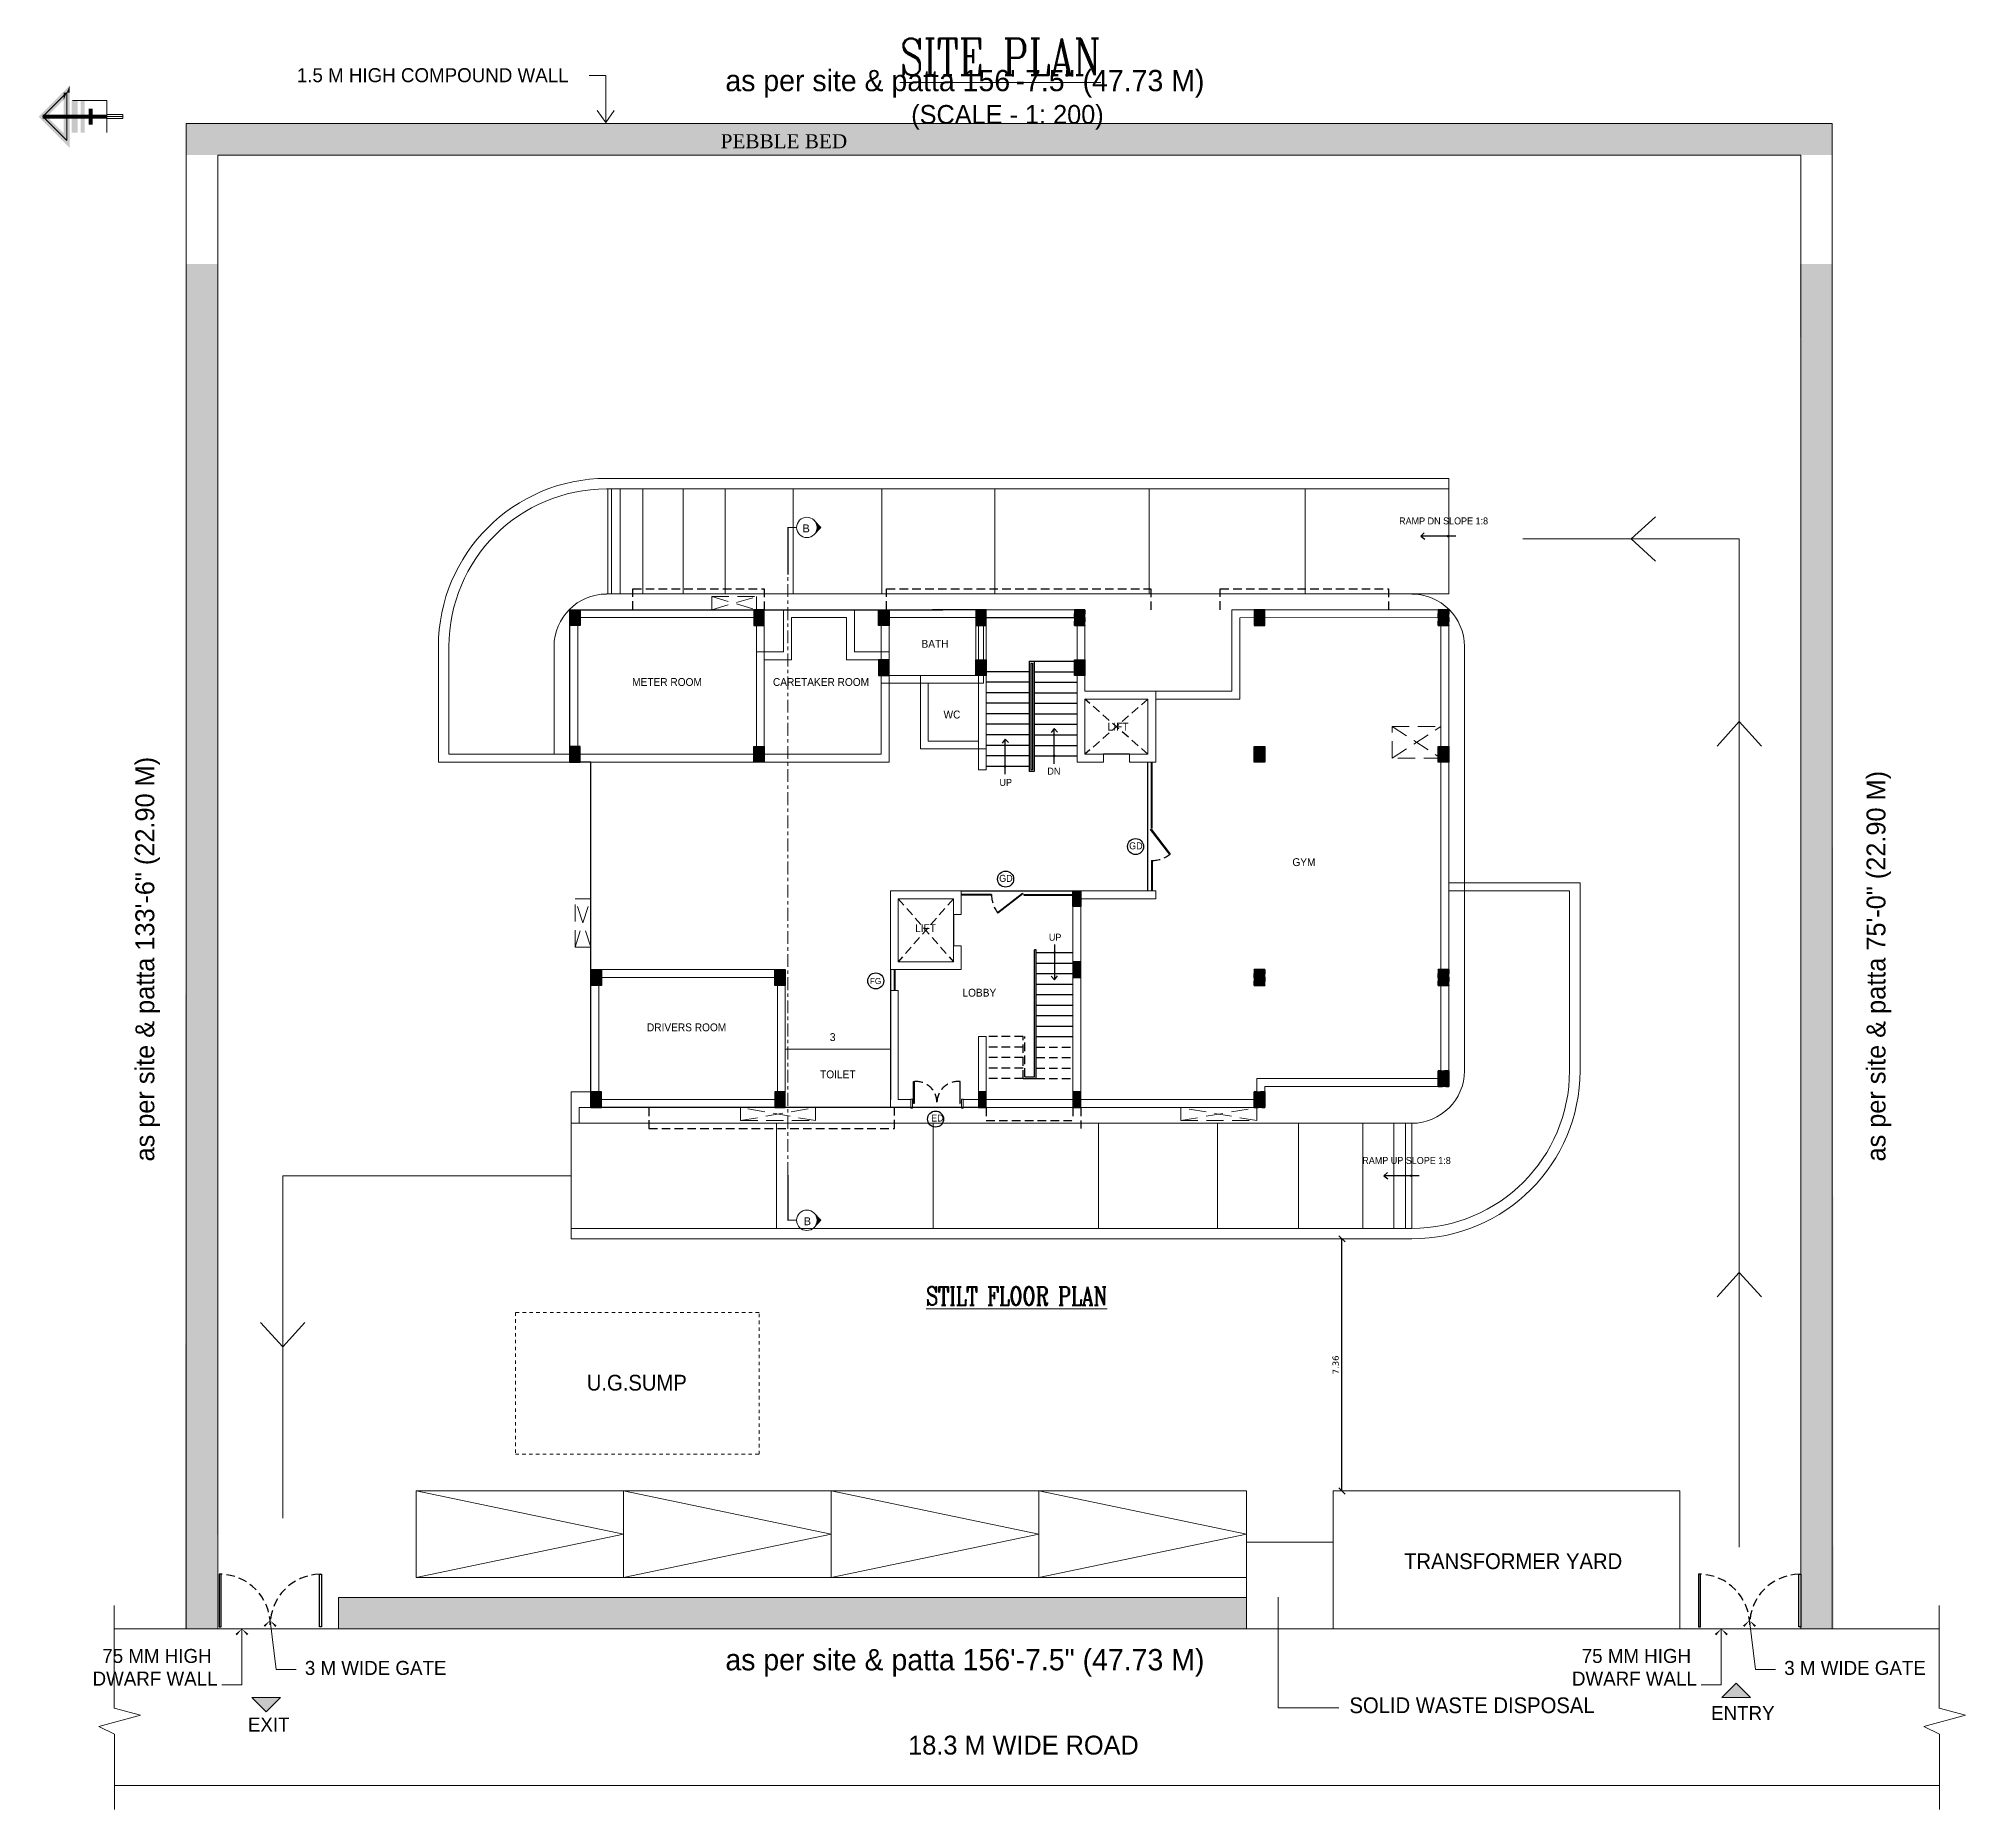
# Model space of a CAD drawing. Header units: metres. Extents: x 927 to 1109, y 805 to 891.
# Drawn here: x 965.1 to 1021.4, y 805.4 to 857.1 of the extents above; entities that cross this region are included whole.
import ezdxf
from ezdxf.enums import TextEntityAlignment as Align

# ---------------------------------------------------------------- set-up
doc = ezdxf.new("R2010")
doc.units = ezdxf.units.M
doc.header["$MEASUREMENT"] = 0
doc.header["$PDMODE"] = 2
doc.header["$PDSIZE"] = 50
for name, pattern in [('CENTER', [2, 1.25, -0.25, 0.25, -0.25]), ('HIDDEN', [0.375, 0.25, -0.125]), ('HIDDEN2', [0.1875, 0.125, -0.0625])]:
    doc.linetypes.add(name, pattern=pattern)
doc.layers.get('0').update_dxf_attribs({"lineweight": 0})
doc.layers.get('Defpoints').update_dxf_attribs({"lineweight": 0})
for name, color, linetype in [('A-ANNO-STEXT', 7, 'Continuous'), ('ABOVE', 250, 'HIDDEN'), ('col hat', 254, 'Continuous'), ('COLUMN', 2, 'Continuous'), ('DOOR TEXT', 205, 'Continuous'), ('Driveway', 8, 'Continuous'), ('FURN', 251, 'Continuous'), ('GATE', 56, 'Continuous'), ('RAILING', 251, 'Continuous'), ('ROOM TEXT SCH', 7, 'Continuous'), ('STEPS', 250, 'Continuous'), ('stilt column', 7, 'HIDDEN2'), ('TEXT (RM SIZE)', 7, 'Continuous'), ('WAL', 1, 'Continuous'), ('wall1', 125, 'Continuous'), ('WIN TEXT', 7, 'Continuous'), ('window', 252, 'Continuous')]:
    doc.layers.add(name, color=color, linetype=linetype)
for name, color, linetype, lineweight in [('DIM', 3, 'Continuous', 0), ('DOOR', 8, 'Continuous', 0), ('ED', 30, 'Continuous', 0), ('SECLINE', 2, 'CENTER', 0), ('TEXT', 7, 'Continuous', 0), ('TEXT1', 7, 'Continuous', 0), ('TITLE', 222, 'Continuous', 0), ('wall', 7, 'Continuous', 0), ('wi', 5, 'Continuous', 5)]:
    doc.layers.add(name, color=color, linetype=linetype, lineweight=lineweight)
doc.styles.add('GPL$0$ROMANC', font='romanc', dxfattribs={"width": 0.75})
doc.styles.add('GRIDTEXT', font='arial.ttf', dxfattribs={"height": 6})
doc.styles.add('J', font='swissel.ttf', dxfattribs={"height": 3.75})
doc.styles.add('J2', font='swissel.ttf', dxfattribs={"height": 4.75})
doc.styles.add('RM', font='dutcheb.ttf', dxfattribs={"width": 0.7})
doc.styles.add('S2', font='GOTHIC.TTF')
doc.styles.get("Standard").update_dxf_attribs({"font": 'verdana.ttf', "height": 0.18})
doc.styles.add('USA TEXT', font='GOTHIC.TTF', dxfattribs={"width": 0.8})
doc.dimstyles.get("Standard").update_dxf_attribs({"dimscale": 0, "dimtxt": 0.18, "dimasz": 0.18, "dimexe": 0.18, "dimexo": 0.0625, "dimgap": 0.09, "dimtad": 1, "dimtoh": 1, "dimzin": 0, "dimdsep": 46, "dimtxsty": 'Standard', "dimblk": 'OBLIQUE', "dimcen": 0.09, "dimse1": 1, "dimse2": 1, "dimadec": 0, "dimazin": 0, "dimtfac": 1, "dimtofl": 0, "dimtmove": 0, "dimatfit": 3, "dimldrblk": 'OBLIQUE', "dimfxl": 1, "dimtolj": 1, "dimtzin": 0, "dimarcsym": 0})
pattern_1 = [(270, (2083.127, 510.60206), (0.165988202, 0), [0.095833333, -0.191666667]), (30, (2083.127, 510.60206), (-0.082994101, 0.14375), [0.095833333, -0.191666667]), (330, (2083.127, 510.50622), (0.082994101, 0.14375), [0.095833333, -0.191666667])]

# ---------------------------------------------------------------- blocks, each defined once
blk = doc.blocks.new('ARROW2')
at = {"layer": 'FURN'}
for points in [[(0, 0, 0, 1.41, 0), (-4, 4, 1.41, 1.41, 0)], [(0, 0, 0, 1.41, 0), (4, 4, 1.41, 1.41, 0)]]:
    blk.add_lwpolyline(points, format="xyseb", dxfattribs=at)
blk = doc.blocks.new('st.col')
at = {"layer": 'col hat'}
blk.add_hatch(color=256, dxfattribs=at).paths.add_polyline_path([(-4.5, 4.5), (7.5, 4.5), (7.5, -13.5), (-4.5, -13.5)])
at = {"layer": 'COLUMN', "linetype": 'ByBlock'}
blk.add_lwpolyline([(-4.5, 4.5), (7.5, 4.5), (7.5, -13.5), (-4.5, -13.5)], close=True, dxfattribs=at)
at = {"layer": 'Defpoints', "color": 1}
for p, q in [((7.5, 0), (-4.5, 0)), ((0, 4.5), (0, -13.5))]:
    blk.add_line(p, q, dxfattribs=at)
blk = doc.blocks.new('A$C2E3D07F4')
at = {"layer": 'col hat'}
h = blk.add_hatch(color=256, dxfattribs=at)
h.paths.add_polyline_path([(-4.5, 0), (-9, 0), (-9, -4.5), (-4.5, -4.5)])
h.paths.add_polyline_path([(-4.5, -4.5), (0, -4.5), (0, 0), (-4.5, 0)])
h.paths.add_polyline_path([(-4.5, -18), (0, -18), (0, -4.5), (-4.5, -4.5)])
h.paths.add_polyline_path([(-4.5, -4.5), (-9, -4.5), (-9, -18), (-4.5, -18)])
at = {"layer": 'COLUMN', "linetype": 'ByBlock'}
blk.add_lwpolyline([(0, 0), (-9, 0), (-9, -18), (0, -18)], close=True, dxfattribs=at)
at = {"layer": 'Defpoints', "color": 1}
for p, q in [((-4.5, 0), (-4.5, -18)), ((-9, -4.5), (0, -4.5))]:
    blk.add_line(p, q, dxfattribs=at)
blk = doc.blocks.new('_Oblique')
at = {"color": 0, "linetype": 'ByBlock', "lineweight": -2}
blk.add_line((-0.5, -0.5), (0.5, 0.5), dxfattribs=at)
blk = doc.blocks.new('*D325')
at = {"color": 0, "lineweight": -2, "transparency": 16777216}
blk.add_line((1003.168, 814.703), (1003.168, 822.063), dxfattribs=at)
at = {"layer": 'Defpoints', "color": 0, "transparency": 16777216}
for p in [(1002.908, 822.063), (1003.168, 822.063), (1002.908, 814.703)]:
    blk.add_point(p, dxfattribs=at)
at = {"color": 0, "lineweight": -2, "transparency": 16777216, "xscale": 0.18, "yscale": 0.18, "zscale": 0.18}
for p, rotation in [((1003.168, 822.063), 90), ((1003.168, 814.703), 270)]:
    blk.add_blockref('_Oblique', p, dxfattribs=dict(at, rotation=rotation))
at = {"color": 0, "transparency": 16777216, "insert": (1002.984, 818.383), "char_height": 0.18, "attachment_point": 5, "rotation": 90}
blk.add_mtext('\\A1;7.36', dxfattribs=at)

msp = doc.modelspace()

# ---------------------------------------------------------------- hatches: boundary and pattern name
at = {"layer": 'DIM'}
for points in [[(971.777, 808.256), (972.196, 808.676), (971.357, 808.676)], [(1014.668, 809.095), (1015.087, 808.676), (1014.248, 808.676)]]:
    msp.add_hatch(color=256, dxfattribs=at).paths.add_polyline_path(points)
at = {"layer": 'DOOR', "linetype": 'Continuous'}
h = msp.add_hatch(dxfattribs=at)
h.set_pattern_fill('HEX', color=256, scale=0.766667, style=0)
h.set_pattern_definition([(0, (1313.99314, 1945.30155), (0, 0.165988202), [0.095833333, -0.191666667]), (120, (1313.99314, 1945.30155), (-0.14375, -0.082994101), [0.095833333, -0.191666667]), (60, (1314.08898, 1945.30155), (-0.14375, 0.082994101), [0.095833333, -0.191666667])])
h.paths.add_polyline_path([(969.443, 853.698), (1017.475, 853.698), (1017.475, 854.618), (969.443, 854.618)])
h = msp.add_hatch(dxfattribs=at)
h.set_pattern_fill('HEX', color=256, scale=0.766667, angle=-90, style=0)
h.set_pattern_definition(pattern_1)
h.paths.add_polyline_path([(970.344, 810.678), (970.383, 850.513), (969.443, 850.513), (969.405, 810.678)])
h = msp.add_hatch(dxfattribs=at)
h.set_pattern_fill('HEX', color=256, scale=0.766667, angle=-90, style=0)
h.set_pattern_definition(pattern_1)
h.paths.add_polyline_path([(1016.574, 810.678), (1016.536, 850.513), (1017.475, 850.513), (1017.513, 810.678)])
h = msp.add_hatch(dxfattribs=at)
h.set_pattern_fill('HEX', color=256, scale=0.766667, style=0)
h.set_pattern_definition([(0, (1318.43981, 1902.28144), (0, 0.165988202), [0.095833333, -0.191666667]), (120, (1318.43981, 1902.28144), (-0.14375, -0.082994101), [0.095833333, -0.191666667]), (60, (1318.53564, 1902.28144), (-0.14375, 0.082994101), [0.095833333, -0.191666667])])
h.paths.add_polyline_path([(973.89, 810.678), (1000.378, 810.678), (1000.378, 811.598), (973.89, 811.598)])
at = {"layer": 'SECLINE'}
for points in [[(987.965, 842.828), (987.78, 842.633, 0.372105), (987.78, 843.023)], [(987.965, 822.604), (987.78, 822.799, -0.372105), (987.78, 822.409)]]:
    msp.add_hatch(color=41, dxfattribs=at).paths.add_polyline_path(points)

# ---------------------------------------------------------------- linework, layer by layer
for p, q in [((965.258, 854.819), (965.958, 855.519)), ((965.958, 855.519), (965.958, 854.12)), ((965.958, 854.12), (965.258, 854.819)), ((965.958, 854.819), (967.59, 854.819)), ((965.958, 854.12), (965.958, 854.819))]:
    msp.add_line(p, q)
at = {"color": 1}
for p, q in [((967.124, 855.286), (966.124, 855.286)), ((967.124, 855.286), (967.124, 854.353)), ((967.59, 854.878), (967.124, 854.878)), ((967.59, 854.761), (967.124, 854.761)), ((967.59, 854.878), (967.59, 854.761))]:
    msp.add_line(p, q, dxfattribs=at)
at = {"const_width": 0.117}
msp.add_lwpolyline([(967.124, 854.819), (965.259, 854.819)], dxfattribs=at)
for points in [[(976.152, 812.173), (976.152, 814.703), (982.208, 814.703), (982.208, 812.173)], [(982.208, 812.173), (982.208, 814.703), (988.265, 814.703), (988.265, 812.173)], [(988.265, 812.173), (988.265, 814.703), (994.322, 814.703), (994.322, 812.173)], [(994.322, 812.173), (994.322, 814.703), (1000.378, 814.703), (1000.378, 812.173)]]:
    msp.add_lwpolyline(points, close=True)
for points in [[(976.152, 812.173), (982.208, 813.438), (976.152, 814.703)], [(982.208, 812.173), (988.265, 813.438), (982.208, 814.703)], [(988.265, 812.173), (994.322, 813.438), (988.265, 814.703)], [(994.322, 812.173), (1000.378, 813.438), (994.322, 814.703)]]:
    msp.add_lwpolyline(points)
for points in [[(965.134, 854.819), (965.382, 854.819), (966.045, 855.73), (965.87, 855.308)], [(966.045, 855.73), (965.87, 855.308), (966.045, 855.519), (965.87, 855.519)], [(966.045, 855.519), (965.87, 855.519), (966.045, 853.909), (965.87, 854.331)], [(966.278, 855.286), (966.103, 855.286), (966.278, 854.353), (966.103, 854.353)], [(966.482, 855.286), (966.366, 855.286), (966.482, 854.353), (966.366, 854.353)], [(966.045, 853.909), (965.87, 854.331), (965.134, 854.819), (965.382, 854.819)], [(966.715, 855.052), (966.599, 855.052), (966.715, 854.586), (966.599, 854.586)], [(966.278, 854.353), (966.103, 854.353), (966.278, 854.353), (966.103, 854.353)], [(966.482, 854.353), (966.366, 854.353), (966.482, 854.353), (966.366, 854.353)], [(966.715, 854.586), (966.599, 854.586), (966.715, 854.586), (966.599, 854.586)]]:
    msp.add_trace(points)
at = {"color": 1}
msp.add_trace([(967.124, 854.353), (966.191, 854.353), (967.124, 854.353), (966.191, 854.353)], dxfattribs=at)
at = {"layer": 'ABOVE'}
for p, q in [((997.508, 837.818), (995.668, 836.208)), ((997.508, 836.208), (995.668, 837.818)), ((990.22, 831.991), (991.83, 830.151)), ((991.83, 831.991), (990.22, 830.151))]:
    msp.add_line(p, q, dxfattribs=at)
for points in [[(982.478, 840.426), (982.478, 841.04), (986.31, 841.04), (986.31, 840.426)], [(989.881, 840.426), (989.881, 841.04), (997.586, 841.04), (997.586, 840.426)], [(999.618, 840.426), (999.618, 841.04), (1004.525, 841.04), (1004.525, 840.426)], [(982.943, 825.898), (982.943, 825.285), (990.111, 825.285), (990.111, 825.898)]]:
    msp.add_lwpolyline(points, dxfattribs=at)
for centre, radius, start, end in [((997.622, 833.971), 0.866, 269.3658, 308.3488), ((993.809, 832.108), 0.866, 179.3658, 218.3488), ((990.737, 826.044), 0.613, 0.5651, 96.3332), ((991.964, 826.044), 0.613, 83.6668, 179.4349)]:
    msp.add_arc(centre, radius, start, end, dxfattribs=at)
at = {"layer": 'DIM'}
for p, q in [((972.196, 808.676), (971.357, 808.676)), ((1015.087, 808.676), (1014.248, 808.676))]:
    msp.add_line(p, q, dxfattribs=at)
for points in [[(971.357, 808.676), (971.777, 808.256), (972.196, 808.676)], [(1014.248, 808.676), (1014.668, 809.095), (1015.087, 808.676)]]:
    msp.add_lwpolyline(points, dxfattribs=at)
at = {"layer": 'DOOR'}
for points in [[(990.584, 825.88), (990.635, 825.88), (990.635, 826.142), (990.584, 826.142)], [(992.118, 825.88), (992.066, 825.88), (992.066, 826.142), (992.118, 826.142)]]:
    msp.add_lwpolyline(points, close=True, dxfattribs=at)
at = {"layer": 'Driveway'}
for p, q in [((997.508, 832.221), (997.508, 835.978)), ((992.06, 832.221), (995.318, 832.221)), ((989.99, 829.921), (989.99, 826.126))]:
    msp.add_line(p, q, dxfattribs=at)
msp.add_lwpolyline([(992.558, 825.896), (981.25, 825.896), (981.25, 829.921), (981.25, 835.978), (980.637, 835.978), (980.637, 840.425), (991.523, 840.425)], dxfattribs=at)
at = {"layer": 'ED', "linetype": 'HIDDEN', "ltscale": 2}
for p, q in [((984.777, 840.425), (986.08, 840.808)), ((984.777, 840.808), (986.08, 840.425)), ((1004.633, 837.013), (1006.052, 836.093)), ((1004.633, 836.093), (1006.052, 837.013)), ((980.789, 830.573), (981.25, 831.991)), ((981.25, 830.573), (980.789, 831.991)), ((985.62, 825.513), (987.805, 825.896)), ((987.805, 825.513), (985.62, 825.896)), ((998.462, 825.513), (1000.685, 825.896)), ((1000.685, 825.513), (998.462, 825.896))]:
    msp.add_line(p, q, dxfattribs=at)
for points in [[(984.777, 840.808), (986.08, 840.808), (986.08, 840.425), (984.777, 840.425)], [(1004.633, 837.013), (1006.052, 837.013), (1006.052, 836.093), (1004.633, 836.093)], [(980.789, 831.991), (981.25, 831.991), (981.25, 830.573), (980.789, 830.573)], [(985.62, 825.513), (987.805, 825.513), (987.805, 825.896), (985.62, 825.896)], [(998.462, 825.513), (1000.685, 825.513), (1000.685, 825.896), (998.462, 825.896)]]:
    msp.add_lwpolyline(points, close=True, dxfattribs=at)
at = {"layer": 'GATE'}
for points in [[(970.464, 810.741), (970.464, 812.274), (970.407, 812.274), (970.407, 810.741)], [(973.329, 810.741), (973.329, 812.274), (973.387, 812.274), (973.387, 810.741)], [(1013.632, 810.741), (1013.632, 812.274), (1013.575, 812.274), (1013.575, 810.741)], [(1016.498, 810.741), (1016.498, 812.274), (1016.555, 812.274), (1016.555, 810.741)]]:
    msp.add_lwpolyline(points, close=True, dxfattribs=at)
at = {"layer": 'GATE', "linetype": 'HIDDEN'}
for centre, start, end in [((970.415, 810.793), 0, 88.8881), ((973.378, 810.793), 91.1119, 180), ((1013.583, 810.793), 0, 88.8881), ((1016.546, 810.793), 91.1119, 180)]:
    msp.add_arc(centre, 1.482, start, end, dxfattribs=at)
at = {"layer": 'RAILING'}
for p, q in [((994.038, 838.921), (994.038, 835.701)), ((994.038, 838.921), (994.188, 838.921)), ((994.188, 838.921), (994.188, 835.701)), ((994.089, 838.87), (994.089, 835.752)), ((994.089, 838.87), (994.137, 838.87)), ((994.137, 838.87), (994.137, 835.752)), ((994.188, 835.701), (994.038, 835.701)), ((994.137, 835.752), (994.089, 835.752)), ((994.194, 826.79), (994.194, 830.496)), ((994.245, 830.496), (994.194, 830.496)), ((994.245, 826.739), (994.245, 830.496)), ((993.862, 826.739), (994.245, 826.739)), ((993.913, 826.79), (994.194, 826.79))]:
    msp.add_line(p, q, dxfattribs=at)
at = {"layer": 'RAILING', "linetype": 'HIDDEN'}
for p, q in [((993.862, 826.739), (993.862, 827.966)), ((993.913, 826.79), (993.913, 827.966))]:
    msp.add_line(p, q, dxfattribs=at)
at = {"layer": 'SECLINE', "color": 41, "linetype": 'Continuous'}
for p, q in [((987.965, 842.828), (987.76, 843.044)), ((987.965, 842.828), (987.76, 842.612)), ((987.965, 822.604), (987.76, 822.82)), ((987.965, 822.604), (987.76, 822.388))]:
    msp.add_line(p, q, dxfattribs=at)
at = {"layer": 'SECLINE', "linetype": 'CENTER', "ltscale": 0.3}
msp.add_line((987.003, 823.923), (987.003, 841.448), dxfattribs=at)
at = {"layer": 'SECLINE', "linetype": 'CENTER', "ltscale": 0.3, "const_width": 0.0303}
for points in [[(987.256, 842.828), (987.003, 842.828), (987.003, 841.448)], [(987.256, 822.604), (987.003, 822.604), (987.003, 823.923)]]:
    msp.add_lwpolyline(points, dxfattribs=at)
at = {"layer": 'SECLINE', "color": 41, "linetype": 'Continuous'}
for centre in [(987.554, 842.828), (987.554, 842.828), (987.554, 822.604), (987.554, 822.604)]:
    msp.add_circle(centre, 0.298, dxfattribs=at)
at = {"layer": 'STEPS'}
for p, q in [((994.188, 838.921), (995.438, 838.921)), ((994.038, 838.614), (992.788, 838.614)), ((994.188, 838.614), (995.438, 838.614)), ((994.038, 838.307), (992.788, 838.307)), ((994.038, 838.001), (992.788, 838.001)), ((994.188, 838.307), (995.438, 838.307)), ((994.188, 838.001), (995.438, 838.001)), ((994.038, 837.694), (992.788, 837.694)), ((994.038, 837.387), (992.788, 837.387)), ((994.188, 837.694), (995.438, 837.694)), ((994.188, 837.387), (995.438, 837.387)), ((994.038, 837.081), (992.788, 837.081)), ((994.038, 836.774), (992.788, 836.774)), ((994.188, 837.081), (995.438, 837.081)), ((994.188, 836.774), (995.438, 836.774)), ((994.038, 836.467), (992.788, 836.467)), ((994.038, 836.161), (992.788, 836.161)), ((994.188, 836.467), (995.438, 836.467)), ((994.188, 836.161), (995.438, 836.161)), ((996.972, 836.208), (996.205, 836.208)), ((994.038, 835.854), (992.788, 835.854)), ((991.83, 831.531), (991.83, 830.611)), ((994.245, 830.419), (995.318, 830.419)), ((994.245, 830.112), (995.318, 830.112)), ((994.245, 829.806), (995.318, 829.806)), ((994.245, 829.499), (995.318, 829.499)), ((994.245, 829.192), (995.318, 829.192)), ((994.245, 828.886), (995.318, 828.886)), ((994.245, 828.579), (995.318, 828.579)), ((994.245, 828.272), (995.318, 828.272)), ((994.245, 827.966), (995.318, 827.966))]:
    msp.add_line(p, q, dxfattribs=at)
at = {"layer": 'STEPS', "linetype": 'HIDDEN'}
for p, q in [((993.862, 827.966), (992.788, 827.966)), ((993.862, 827.659), (992.788, 827.659)), ((993.862, 827.352), (992.788, 827.352)), ((994.245, 827.659), (995.318, 827.659)), ((994.245, 827.352), (995.318, 827.352)), ((993.862, 827.046), (992.788, 827.046)), ((993.862, 826.739), (992.788, 826.739)), ((994.245, 827.046), (995.318, 827.046)), ((994.245, 826.739), (995.318, 826.739)), ((992.788, 825.896), (992.788, 825.513)), ((992.788, 825.513), (995.318, 825.513)), ((995.318, 825.896), (995.318, 825.513)), ((995.548, 825.896), (995.548, 825.283))]:
    msp.add_line(p, q, dxfattribs=at)
at = {"layer": 'stilt column'}
for points in [[(995.362, 840.425), (995.668, 840.425), (995.668, 839.965), (995.362, 839.965)], [(1005.975, 840.425), (1006.282, 840.425), (1006.282, 839.965), (1005.975, 839.965)], [(1000.915, 835.978), (1000.608, 835.978), (1000.608, 836.438), (1000.915, 836.438)], [(1005.975, 836.438), (1006.282, 836.438), (1006.282, 835.978), (1005.975, 835.978)], [(1000.608, 829.921), (1000.915, 829.921), (1000.915, 829.461), (1000.608, 829.461)], [(1005.975, 829.921), (1006.282, 829.921), (1006.282, 829.461), (1005.975, 829.461)], [(1005.975, 829.921), (1006.282, 829.921), (1006.282, 829.461), (1005.975, 829.461)], [(1005.975, 826.51), (1006.282, 826.51), (1006.282, 826.97), (1005.975, 826.97)], [(1000.608, 825.896), (1000.915, 825.896), (1000.915, 826.356), (1000.608, 826.356)]]:
    msp.add_lwpolyline(points, close=True, dxfattribs=at)
at = {"layer": 'TEXT'}
for p, q in [((972.069, 809.491), (971.891, 810.924)), ((1015.237, 809.491), (1015.059, 810.924)), ((971.069, 809.044), (971.069, 810.678)), ((1014.237, 809.044), (1014.237, 810.678)), ((972.069, 809.491), (972.653, 809.491)), ((1015.237, 809.491), (1015.821, 809.491)), ((971.069, 809.044), (970.486, 809.044)), ((1014.237, 809.044), (1013.654, 809.044))]:
    msp.add_line(p, q, dxfattribs=at)
at = {"layer": 'TITLE', "ltscale": 2}
for p, q in [((981.205, 856.024), (981.684, 856.024)), ((981.684, 856.024), (981.684, 854.647)), ((981.684, 854.647), (981.436, 855)), ((981.684, 854.647), (981.933, 855))]:
    msp.add_line(p, q, dxfattribs=at)
at = {"layer": 'WAL', "linetype": 'Continuous', "ltscale": 0.25}
for p, q in [((991.523, 840.425), (991.217, 840.425)), ((992.558, 840.425), (991.523, 840.425))]:
    msp.add_line(p, q, dxfattribs=at)
at = {"layer": 'wall', "color": 1}
for p, q in [((992.482, 840.195), (995.668, 840.195)), ((992.558, 840.195), (992.558, 835.748)), ((995.362, 840.424), (992.788, 840.424)), ((992.788, 840.195), (992.788, 835.748)), ((995.362, 840.194), (992.788, 840.194)), ((995.438, 835.978), (995.438, 840.195)), ((995.668, 838.048), (995.668, 840.195)), ((997.738, 838.048), (995.668, 838.048)), ((995.668, 836.208), (995.668, 837.818)), ((997.508, 837.818), (995.668, 837.818)), ((997.508, 837.818), (997.508, 836.208)), ((997.738, 838.048), (997.738, 835.978)), ((996.205, 836.208), (995.668, 836.208)), ((996.205, 836.208), (996.205, 835.978)), ((997.508, 836.208), (996.972, 836.208)), ((996.972, 836.208), (996.972, 835.978)), ((997.738, 836.208), (997.738, 835.978)), ((992.788, 835.748), (992.558, 835.748)), ((996.205, 835.978), (995.438, 835.978)), ((997.738, 835.978), (996.972, 835.978)), ((989.99, 832.221), (992.06, 832.221)), ((989.99, 832.221), (989.99, 829.921)), ((992.06, 832.221), (992.06, 831.531)), ((995.548, 832.221), (997.738, 832.221)), ((997.738, 832.221), (997.738, 831.991)), ((990.22, 831.991), (991.83, 831.991)), ((990.22, 831.991), (990.22, 830.151)), ((991.83, 831.991), (991.83, 831.531)), ((995.318, 831.761), (995.318, 826.356)), ((995.548, 831.991), (997.738, 831.991)), ((995.548, 831.761), (995.548, 826.356)), ((991.83, 831.531), (992.06, 831.531)), ((991.83, 830.611), (991.83, 830.151)), ((991.83, 830.611), (992.06, 830.611)), ((992.06, 830.611), (992.06, 829.921)), ((992.06, 829.921), (989.99, 829.921)), ((991.83, 830.151), (990.22, 830.151)), ((992.558, 827.966), (992.558, 826.356)), ((992.788, 827.966), (992.558, 827.966)), ((992.788, 827.966), (992.788, 826.356)), ((990.584, 826.126), (990.584, 825.896)), ((992.558, 826.126), (992.118, 826.126)), ((992.118, 826.126), (992.118, 825.896)), ((992.788, 826.126), (995.318, 826.126)), ((992.118, 825.896), (992.453, 825.896)), ((992.788, 825.896), (995.318, 825.896)), ((969.443, 810.678), (967.338, 810.678)), ((969.782, 810.678), (970.363, 810.678)), ((1012.95, 810.678), (1013.532, 810.678)), ((1020.593, 810.678), (1017.475, 810.678)), ((967.353, 806.111), (1020.608, 806.111))]:
    msp.add_line(p, q, dxfattribs=at)
for points in [[(969.443, 810.678), (1017.475, 810.678), (1017.475, 854.618), (969.443, 854.618)], [(980.637, 840.425), (986.31, 840.426), (986.31, 835.978), (980.637, 835.978)], [(980.867, 840.195), (986.08, 840.195), (986.08, 836.208), (980.867, 836.208)], [(986.08, 835.978), (989.952, 835.978), (989.952, 840.425), (986.08, 840.425)], [(986.08, 835.978), (989.952, 835.978), (989.952, 839.198), (988.941, 839.198), (988.941, 840.425), (986.871, 840.425), (986.871, 839.198), (986.08, 839.198)], [(986.31, 836.208), (989.722, 836.208), (989.722, 838.968), (988.711, 838.968), (988.711, 840.195), (987.101, 840.195), (987.101, 838.968), (986.31, 838.968)], [(989.722, 838.278), (992.712, 838.278), (992.712, 840.195), (989.722, 840.195)], [(989.952, 838.508), (992.482, 838.508), (992.482, 840.425), (989.952, 840.425)], [(981.25, 825.896), (986.923, 825.896), (986.923, 829.921), (981.25, 829.921)], [(981.48, 826.126), (986.693, 826.126), (986.693, 829.691), (981.48, 829.691)]]:
    msp.add_lwpolyline(points, close=True, dxfattribs=at)
at = {"layer": 'wall', "color": 1, "const_width": 0.0345}
for points in [[(1006.263, 842.553, 1), (1006.263, 842.59, 1)], [(994.75, 836.161, 1), (994.788, 836.161, 1)], [(993.319, 835.854, 1), (993.357, 835.854, 1)], [(994.8, 830.419, 1), (994.763, 830.419, 1)], [(1005.19, 823.884, 1), (1005.19, 823.922, 1)]]:
    msp.add_lwpolyline(points, format="xyb", close=True, dxfattribs=at)
at = {"layer": 'wall', "color": 1}
for points in [[(997.738, 838.048), (999.957, 838.048), (999.957, 840.424), (1006.282, 840.425), (1006.282, 826.51), (1000.915, 826.51), (1000.915, 825.896), (995.548, 825.896)], [(997.738, 837.818), (1000.187, 837.818), (1000.187, 840.194), (1006.052, 840.195), (1006.052, 826.74), (1000.685, 826.74), (1000.685, 826.126), (995.548, 826.126)], [(990.584, 826.126), (990.22, 826.126), (990.22, 829.308), (989.99, 829.308), (989.99, 825.896), (990.584, 825.896)], [(967.353, 805.407), (967.353, 807.609), (966.892, 807.824), (968.106, 808.163), (967.338, 808.363), (967.338, 811.359)], [(1020.608, 805.407), (1020.608, 807.609), (1020.148, 807.824), (1021.361, 808.163), (1020.593, 808.363), (1020.593, 811.359)]]:
    msp.add_lwpolyline(points, dxfattribs=at)
at = {"layer": 'wall1', "color": 251}
for p, q in [((1005.465, 842.571), (1005.57, 842.667)), ((1006.494, 842.571), (1005.465, 842.571)), ((1005.465, 842.571), (1005.582, 842.483)), ((994.769, 836.958), (994.681, 836.842)), ((994.769, 835.929), (994.769, 836.958)), ((994.769, 836.958), (994.865, 836.853)), ((993.338, 836.652), (993.25, 836.535)), ((993.338, 835.623), (993.338, 836.652)), ((993.338, 836.652), (993.434, 836.547)), ((994.782, 830.651), (994.782, 829.622)), ((994.782, 829.622), (994.686, 829.727)), ((994.782, 829.622), (994.87, 829.738)), ((1004.392, 823.903), (1004.497, 823.999)), ((1005.421, 823.903), (1004.392, 823.903)), ((1004.392, 823.903), (1004.509, 823.815))]:
    msp.add_line(p, q, dxfattribs=at)
at = {"layer": 'wi'}
for p, q in [((1006.282, 844.258), (981.71, 844.258)), ((1006.282, 840.885), (1006.282, 844.258)), ((1006.282, 843.951), (981.71, 843.951)), ((981.748, 840.885), (981.748, 843.951)), ((981.849, 840.885), (981.849, 843.951)), ((982.109, 840.885), (982.109, 843.951)), ((982.768, 840.885), (982.768, 843.951)), ((983.947, 840.885), (983.947, 843.951)), ((985.172, 840.885), (985.172, 843.951)), ((987.152, 840.885), (987.152, 843.951)), ((989.744, 840.885), (989.744, 843.951)), ((993.043, 840.885), (993.043, 843.951)), ((997.544, 840.885), (997.544, 843.951)), ((1002.092, 840.885), (1002.092, 843.951)), ((1006.282, 840.885), (981.71, 840.885)), ((976.803, 839.351), (976.803, 835.978)), ((977.11, 839.351), (977.11, 836.208)), ((980.177, 839.351), (980.177, 836.208)), ((1006.742, 839.351), (1006.742, 826.969)), ((980.637, 836.208), (977.11, 836.208)), ((980.637, 835.978), (976.803, 835.978)), ((1010.115, 832.451), (1006.282, 832.451)), ((1009.808, 832.221), (1006.282, 832.221)), ((1009.808, 832.221), (1009.808, 826.969)), ((1010.115, 832.451), (1010.115, 826.969)), ((980.675, 825.436), (980.675, 826.356)), ((981.25, 826.356), (980.675, 826.356)), ((1005.208, 825.436), (980.675, 825.436)), ((980.675, 825.436), (980.675, 822.369)), ((980.905, 825.436), (980.905, 825.896)), ((981.25, 825.896), (980.905, 825.896)), ((986.666, 825.436), (986.666, 822.369)), ((991.241, 825.436), (991.241, 822.369)), ((996.06, 825.436), (996.06, 822.369)), ((999.538, 825.436), (999.538, 822.369)), ((1001.897, 825.436), (1001.897, 822.369)), ((1003.779, 825.436), (1003.779, 822.369)), ((1004.684, 825.436), (1004.684, 822.369)), ((1005.018, 825.436), (1005.018, 822.369)), ((1005.208, 825.436), (1005.208, 822.369)), ((1005.208, 822.369), (980.675, 822.369)), ((980.675, 822.369), (980.675, 822.063)), ((1005.208, 822.063), (980.675, 822.063)), ((1001.308, 811.607), (1001.308, 808.378)), ((1013.028, 811.598), (1013.028, 810.678)), ((1016.555, 811.598), (1016.555, 810.678)), ((1006.282, 810.678), (981.71, 810.678)), ((1001.308, 808.378), (1003.079, 808.378))]:
    msp.add_line(p, q, dxfattribs=at)
for points in [[(1017.475, 854.618), (969.443, 854.618), (969.443, 810.678), (970.363, 810.678), (970.363, 811.598), (970.363, 853.698), (1016.555, 853.698), (1016.555, 811.598), (1016.555, 810.678), (1017.475, 810.678)], [(990.868, 838.508), (992.788, 838.508), (992.788, 836.361), (990.868, 836.361)], [(991.098, 838.278), (992.558, 838.278), (992.558, 836.591), (991.098, 836.591)], [(986.923, 825.896), (989.99, 825.896), (989.99, 827.602), (986.923, 827.602)], [(1013.028, 814.703), (1002.908, 814.703), (1002.908, 810.678), (1013.028, 810.678)], [(1000.378, 810.678), (1000.378, 813.208), (1002.908, 813.208), (1002.908, 810.678)], [(1000.378, 811.598), (973.89, 811.598), (973.89, 810.678), (1000.378, 810.678)]]:
    msp.add_lwpolyline(points, close=True, dxfattribs=at)
for points in [[(1011.602, 842.493), (1012.315, 843.139)], [(1014.761, 813.064), (1014.761, 842.493), (1008.443, 842.493)], [(1011.602, 842.493), (1012.315, 841.846)], [(1014.761, 837.161), (1014.114, 836.448)], [(1014.761, 837.161), (1015.407, 836.448)], [(980.675, 823.903), (972.259, 823.903), (972.259, 813.909)], [(1014.761, 821.081), (1014.114, 820.368)], [(1014.761, 821.081), (1015.407, 820.368)], [(972.259, 818.906), (971.612, 819.62)], [(972.259, 818.906), (972.905, 819.62)]]:
    msp.add_lwpolyline(points, dxfattribs=at)
at = {"layer": 'wi', "linetype": 'HIDDEN', "ltscale": 0.2}
msp.add_lwpolyline([(979.049, 815.776), (986.159, 815.776), (986.159, 819.914), (979.049, 819.914)], close=True, dxfattribs=at)
at = {"layer": 'wi'}
for centre, radius, start, end in [((981.71, 839.351), 4.907, 90, 180), ((981.71, 839.351), 4.6, 90, 180), ((981.71, 839.351), 1.533, 90, 180), ((1005.208, 839.351), 1.533, 0, 90), ((1005.208, 826.969), 1.533, 270, 0), ((1005.208, 826.969), 4.6, 270, 0), ((1005.208, 826.969), 4.907, 270, 0)]:
    msp.add_arc(centre, radius, start, end, dxfattribs=at)
at = {"layer": 'WIN TEXT', "color": 8}
for centre in [(997.146, 833.512), (993.354, 832.563), (989.564, 829.592), (991.31, 825.56)]:
    msp.add_circle(centre, 0.234, dxfattribs=at)
at = {"layer": 'window', "color": 4}
for p, q in [((997.612, 834.045), (997.612, 835.978)), ((997.631, 834.045), (997.631, 835.978)), ((997.612, 834.045), (997.631, 834.045)), ((997.612, 833.105), (997.612, 832.221)), ((997.612, 833.105), (997.631, 833.105)), ((997.631, 833.105), (997.631, 832.221)), ((992.944, 832.118), (992.06, 832.118)), ((992.944, 832.099), (992.06, 832.099)), ((992.944, 832.118), (992.944, 832.099)), ((993.883, 832.118), (995.318, 832.118)), ((993.883, 832.118), (993.883, 832.099)), ((993.883, 832.099), (995.318, 832.099)), ((990.097, 829.921), (990.097, 829.308)), ((990.116, 829.921), (990.116, 829.308))]:
    msp.add_line(p, q, dxfattribs=at)
for points in [[(997.581, 834.008), (997.596, 834.019), (998.159, 833.292), (998.144, 833.28)], [(993.846, 832.149), (993.858, 832.134), (993.13, 831.571), (993.119, 831.586)], [(990.682, 826.653), (990.682, 826.014), (990.669, 826.014), (990.669, 826.653)], [(992.019, 826.653), (992.019, 826.014), (992.032, 826.014), (992.032, 826.653)]]:
    msp.add_lwpolyline(points, close=True, dxfattribs=at)
for centre in [(990.676, 826.056), (992.025, 826.056)]:
    msp.add_circle(centre, 0.00185, dxfattribs=at)

# ---------------------------------------------------------------- block references
at = {"layer": 'DIM', "yscale": 0.0419325433000084, "rotation": 180}
for p, xscale, zscale in [((971.891, 810.924), -0.0419325433000084, 0.041932543299901), ((1015.059, 810.924), -0.0419325433000084, 0.041932543299901), ((971.069, 810.678), 0.0419325433000084, 0.0419325433000084), ((1014.237, 810.678), 0.0419325433000084, 0.0419325433000084)]:
    msp.add_blockref('ARROW2', p, dxfattribs=dict(at, xscale=xscale, zscale=zscale))
at = {"layer": 'stilt column', "color": 2, "linetype": 'Continuous', "yscale": 0.0255555555555518, "zscale": 0.0255555555555518}
for p, xscale in [((980.752, 840.31), 0.0255555555555518), ((986.195, 840.31), -0.0255555555555518), ((989.76, 840.31), 0.0255555555555518), ((995.553, 840.31), -0.0255555555555518), ((1000.8, 840.31), -0.0255555555555518), ((1006.167, 840.31), -0.0255555555555518), ((981.365, 829.806), 0.0255555555555518), ((986.732, 829.806), 0.0255555555555518), ((1000.8, 829.806), -0.0255555555555518), ((1006.167, 829.806), -0.0255555555555518)]:
    msp.add_blockref('st.col', p, dxfattribs=dict(at, xscale=xscale))
at = {"layer": 'stilt column', "color": 2, "linetype": 'Continuous', "yscale": 0.0255555555555518, "zscale": 0.0255555555555518, "rotation": 180}
for p, xscale in [((989.76, 838.623), -0.0255555555555518), ((992.673, 838.623), 0.0255555555555518), ((995.553, 838.623), 0.0255555555555518), ((980.752, 836.093), -0.0255555555555518), ((986.195, 836.093), 0.0255555555555518), ((1000.8, 836.093), 0.0255555555555518), ((1006.167, 836.093), 0.0255555555555518), ((1006.167, 826.625), 0.0255555555555518), ((981.365, 826.011), -0.0255555555555518), ((986.732, 826.011), -0.0255555555555518), ((1000.8, 826.011), 0.0255555555555518)]:
    msp.add_blockref('st.col', p, dxfattribs=dict(at, xscale=xscale))
at = {"layer": 'stilt column', "linetype": 'ByBlock', "xscale": -0.0255555555555518, "yscale": 0.0255555555555518, "zscale": 0.0255555555555518}
msp.add_blockref('A$C2E3D07F4', (995.318, 832.221), dxfattribs=at)
at = {"layer": 'stilt column', "linetype": 'ByBlock', "xscale": 0.0255555555555518, "yscale": 0.0255555555555518, "zscale": 0.0255555555555518, "rotation": 180}
for p in [(995.318, 829.692), (992.558, 825.896), (995.318, 825.896)]:
    msp.add_blockref('A$C2E3D07F4', p, dxfattribs=at)
at = {"layer": 'WAL', "linetype": 'Continuous', "ltscale": 0.25, "xscale": -0.0255555555555518, "yscale": 0.0255555555555518, "zscale": 0.0255555555555518}
msp.add_blockref('st.col', (992.673, 840.31), dxfattribs=at)

# ---------------------------------------------------------------- texts
at = {"layer": 'A-ANNO-STEXT', "style": 'USA TEXT'}
for s, height, p in [('as per site & patta 156\'-7.5" (47.73 M)', 0.621, (985.176, 855.561)), ('as per site & patta 156\'-7.5" (47.73 M)', 0.621, (985.176, 809.468)), ('18.3 M WIDE ROAD', 0.552, (990.511, 807.009))]:
    msp.add_text(s, height=height, dxfattribs=at).set_placement(p)
for s, p in [('as per site & patta 133\'-6" (22.90 M)', (968.512, 824.321)), ('as per site & patta 75\'-0" (22.90 M)', (1019.027, 824.321))]:
    msp.add_text(s, height=0.552, rotation=90, dxfattribs=at).set_placement(p)
at = {"layer": 'DOOR TEXT', "style": 'USA TEXT'}
msp.add_text('FG', height=0.1789, dxfattribs=at).set_placement((989.392, 829.498))
at = {"layer": 'ROOM TEXT SCH', "color": 7, "style": 'USA TEXT', "width": 0.96}
for s, height, p in [('RAMP DN SLOPE 1:8', 0.20444, (1004.835, 842.916)), ('DN', 0.2044, (994.572, 835.612)), ('UP', 0.2044, (993.175, 835.283)), ('GD', 0.2044, (996.958, 833.432)), ('GD', 0.2044, (993.166, 832.483)), ('UP', 0.2044, (994.616, 830.764)), ('ED', 0.2044, (991.179, 825.487)), ('RAMP UP SLOPE 1:8', 0.20444, (1003.761, 824.248))]:
    msp.add_text(s, height=height, dxfattribs=at).set_placement(p)
for s, height, p in [('BATH ', 0.23, (991.334, 839.315)), ('METER ROOM', 0.23, (983.473, 838.201)), ('CARETAKER ROOM', 0.23, (987.967, 838.201)), ('WC', 0.23, (991.788, 837.252)), ('LIFT', 0.23, (996.634, 836.9)), ('GYM', 0.23, (1002.058, 832.943)), ('LIFT', 0.23, (991.018, 831.016)), ('LOBBY', 0.23, (992.587, 829.132)), ('DRIVERS ROOM', 0.23, (984.045, 828.121)), ('TOILET', 0.23, (988.457, 826.749)), ('U.G.SUMP', 0.46, (982.591, 817.634)), ('TRANSFORMER YARD', 0.46, (1008.163, 812.423)), ('SOLID WASTE DISPOSAL', 0.46, (1006.963, 808.218))]:
    msp.add_text(s, height=height, dxfattribs=at).set_placement(p, align=Align.CENTER)
at = {"layer": 'SECLINE', "color": 6, "style": 'GRIDTEXT'}
for rotation, p in [(360, (987.426, 842.685)), (0, (987.461, 822.461))]:
    msp.add_text('B', height=0.23, rotation=rotation, dxfattribs=at).set_placement(p)
at = {"layer": 'TEXT', "style": 'GPL$0$ROMANC', "width": 0.75}
for s, height, p in [('%%USITE PLAN', 1.07333, (990.267, 856.025)), ('%%USTILT FLOOR PLAN', 0.53667, (991.035, 820.126))]:
    msp.add_text(s, height=height, dxfattribs=at).set_placement(p)
at = {"layer": 'TEXT (RM SIZE)', "style": 'S2'}
msp.add_text('1.5 M HIGH COMPOUND WALL', height=0.40889, dxfattribs=at).set_placement((972.671, 855.824))
at = {"layer": 'TEXT1', "width": 0.96}
for s, height, style, p in [('(SCALE - 1: 200)', 0.55, 'J2', (990.599, 854.608)), ('3', 0.23, 'J', (988.221, 827.836))]:
    msp.add_text(s, height=height, dxfattribs=dict(at, style=style)).set_placement(p)
at = {"layer": 'TITLE', "color": 0, "style": 'RM'}
msp.add_text('PEBBLE BED', height=0.4089, dxfattribs=at).set_placement((985.04, 853.897))
at = {"layer": 'TITLE', "style": 'USA TEXT'}
for s, height, p in [('75 MM HIGH ', 0.40889, (966.995, 809.683)), ('3 M WIDE GATE', 0.40889, (972.905, 809.334)), ('75 MM HIGH ', 0.40889, (1010.164, 809.683)), ('3 M WIDE GATE', 0.40889, (1016.074, 809.334)), ('DWARF WALL', 0.4089, (966.711, 809.021)), ('DWARF WALL', 0.4089, (1009.879, 809.021)), ('EXIT', 0.4089, (971.243, 807.681)), ('ENTRY', 0.4089, (1013.939, 808.017))]:
    msp.add_text(s, height=height, dxfattribs=at).set_placement(p)

# ---------------------------------------------------------------- dimensions: what is measured, and where the dimension line sits
dim = msp.add_linear_dim(base=(1003.168, 822.063), p1=(1002.908, 814.703), p2=(1002.908, 822.063), angle=90, dimstyle='Standard', override={"dimscale": 1})
dim.commit()
dim.dimension.update_dxf_attribs({"geometry": '*D325', "text_midpoint": (1002.984, 818.383)})

doc.saveas('drawing.dxf')
